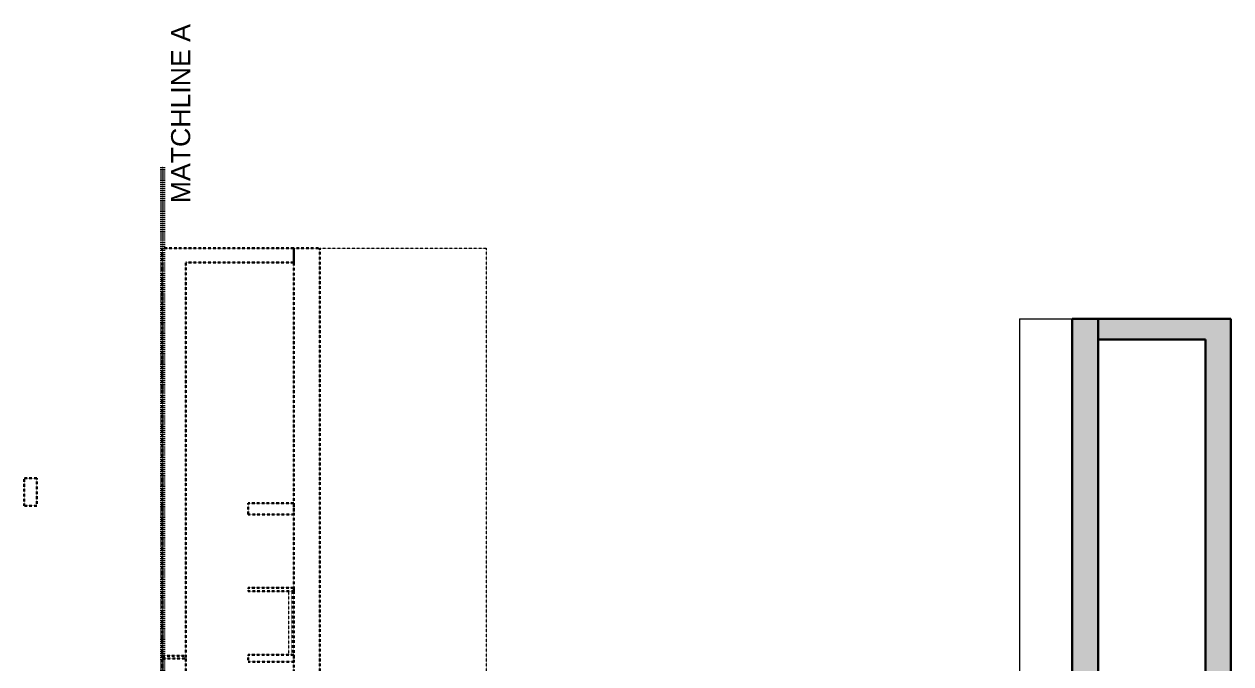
# Model space of a CAD drawing. Header units: inches. Extents: x -529 to 1015, y -2066 to -1239.
# Drawn here: x 256 to 1015, y -1642 to -1239 of the extents above; entities that cross this region are included whole.
import ezdxf

# ---------------------------------------------------------------- set-up
doc = ezdxf.new("R2010")
doc.units = ezdxf.units.IN
doc.header["$MEASUREMENT"] = 0
doc.linetypes.add('Dash', pattern=[0.25, 0.125, -0.125])
doc.linetypes.add('Demolished', pattern=[0.1875, 0.125, -0.0625])
for name, color, linetype, lineweight in [('A-ANNO-MATC', 214, 'Dash', 140), ('A-ROOF', 132, 'Demolished', 9), ('A-ROOF-PATT', 132, 'Continuous', 18), ('A-WALL', 113, 'Continuous', 18), ('A-WALL-PATT', 111, 'Continuous', 18), ('G-ANNO-TEXT', 231, 'Continuous', 9), ('I-WALL', 2, 'Demolished', 9)]:
    doc.layers.add(name, color=color, linetype=linetype, lineweight=lineweight)
doc.styles.add('Swis721 Lt BT', font='swissl.ttf', dxfattribs={"height": 12})

msp = doc.modelspace()

# ---------------------------------------------------------------- hatches: boundary and pattern name
at = {"layer": 'A-ROOF-PATT'}
msp.add_hatch(color=250, dxfattribs=at).paths.add_polyline_path([(931.45, -1661.91), (931.45, -1424.56), (915.13, -1424.56), (915.13, -1661.91)], flags=0)
at = {"layer": 'A-WALL-PATT', "lineweight": 9}
for points in [[(998.98, -1437.56), (1014.98, -1437.56), (1014.98, -1424.56), (931.45, -1424.56), (931.45, -1437.56)], [(998.98, -1929.91), (1014.98, -1929.91), (1014.98, -1437.56), (998.98, -1437.56), (998.98, -1670.41), (999.48, -1670.41), (999.48, -1700.41), (998.98, -1700.64), (998.98, -1914.91)]]:
    msp.add_hatch(color=7, dxfattribs=at).paths.add_polyline_path(points, flags=0)

# ---------------------------------------------------------------- linework, layer by layer
at = {"layer": 'A-ANNO-MATC'}
msp.add_line((343.25, -1328.69), (343.25, -1961.69), dxfattribs=at)
at = {"layer": 'A-ROOF', "color": 10, "lineweight": 30}
for p, q in [((442.19, -1380.14), (425.79, -1380.14)), ((425.79, -1380.14), (425.79, -1684.97)), ((442.19, -1684.97), (442.19, -1380.14))]:
    msp.add_line(p, q, dxfattribs=at)
at = {"layer": 'A-ROOF', "color": 7}
for p in [(442.19, -1380.14), (546.94, -1684.97)]:
    msp.add_line(p, (546.94, -1380.14), dxfattribs=at)
at = {"layer": 'A-ROOF', "linetype": 'Continuous', "lineweight": 18}
for q in [(915.13, -1424.56), (882.14, -1661.91)]:
    msp.add_line((882.14, -1424.56), q, dxfattribs=at)
at = {"layer": 'A-ROOF', "color": 8, "linetype": 'Continuous', "lineweight": 30}
for p, q in [((931.45, -1424.56), (915.13, -1424.56)), ((915.13, -1424.56), (915.13, -1661.91)), ((931.45, -1661.91), (931.45, -1424.56))]:
    msp.add_line(p, q, dxfattribs=at)
at = {"layer": 'A-WALL', "color": 10, "linetype": 'Demolished', "lineweight": 30}
for p, q in [((425.79, -1380.14), (342.94, -1380.14)), ((342.94, -1380.14), (342.94, -1638.35)), ((425.79, -1389.14), (425.79, -1380.14)), ((357.94, -1389.14), (425.79, -1389.14)), ((357.94, -1638.35), (357.94, -1389.14)), ((264.18, -1524.79), (256.18, -1524.79)), ((256.18, -1524.79), (256.18, -1542.35)), ((264.18, -1542.35), (264.18, -1524.79)), ((256.18, -1542.35), (264.18, -1542.35)), ((357.94, -1636.64), (342.94, -1636.64)), ((342.94, -1636.64), (342.94, -1684.72)), ((342.94, -1638.35), (357.94, -1638.35)), ((357.94, -1684.97), (357.94, -1636.64))]:
    msp.add_line(p, q, dxfattribs=at)
at = {"layer": 'A-WALL', "color": 8, "lineweight": 30}
for p, q in [((1014.98, -1424.56), (931.45, -1424.56)), ((1014.98, -1929.91), (1014.98, -1424.56)), ((931.45, -1437.56), (998.98, -1437.56)), ((998.98, -1437.56), (998.98, -1661.91))]:
    msp.add_line(p, q, dxfattribs=at)
at = {"layer": 'I-WALL', "color": 10, "lineweight": 30}
for p, q in [((425.79, -1540.62), (397.07, -1540.62)), ((397.07, -1540.62), (397.07, -1547.62)), ((397.07, -1547.62), (425.79, -1547.62)), ((425.79, -1547.62), (425.79, -1540.62)), ((425.79, -1593.92), (397.07, -1593.92)), ((397.07, -1593.92), (397.07, -1595.92)), ((397.07, -1595.92), (425.79, -1595.92)), ((425.79, -1595.92), (425.79, -1593.92)), ((425.79, -1636.07), (397.07, -1636.07)), ((397.07, -1636.07), (397.07, -1640.32)), ((425.79, -1640.32), (425.79, -1636.07)), ((397.07, -1640.32), (425.79, -1640.32))]:
    msp.add_line(p, q, dxfattribs=at)
at = {"layer": 'I-WALL', "color": 7}
for p, q in [((422.54, -1636.07), (422.54, -1595.92)), ((424.54, -1595.92), (424.54, -1636.07))]:
    msp.add_line(p, q, dxfattribs=at)

# ---------------------------------------------------------------- texts
at = {"layer": 'G-ANNO-TEXT', "color": 7, "insert": (348.59, -1351.87), "char_height": 12, "width": 127.1085, "attachment_point": 1, "rotation": 90, "style": 'Swis721 Lt BT'}
msp.add_mtext('MATCHLINE A', dxfattribs=at)

doc.saveas('drawing.dxf')
